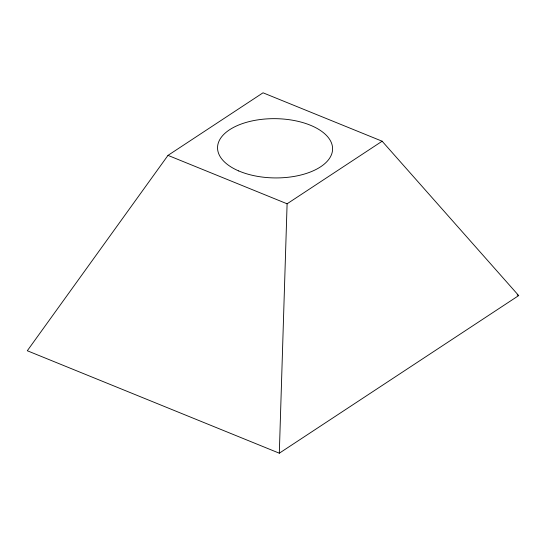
<?xml version="1.0" encoding="UTF-8"?>
<svg xmlns="http://www.w3.org/2000/svg" width="546" height="546" viewBox="0 0 546 546"><rect width="100%" height="100%" fill="white"/><g stroke="black" fill="none" stroke-linecap="round" stroke-linejoin="round"><path stroke-width="0.82" d="M279.313 453.2L287.1 203.795L382.139 141.216L518.7 295.584L279.313 453.2L27.3 350.75L167.997 155.378L263.035 92.8L382.139 141.216M517.117 294.942L518.7 295.584M167.997 155.378L287.1 203.795M238.691 170.925A57.535 29.634 0.7 0 0 331.852 153.556A57.535 29.634 0.7 0 0 254.654 120.407A57.535 29.634 0.7 0 0 238.691 170.925"/></g></svg>
